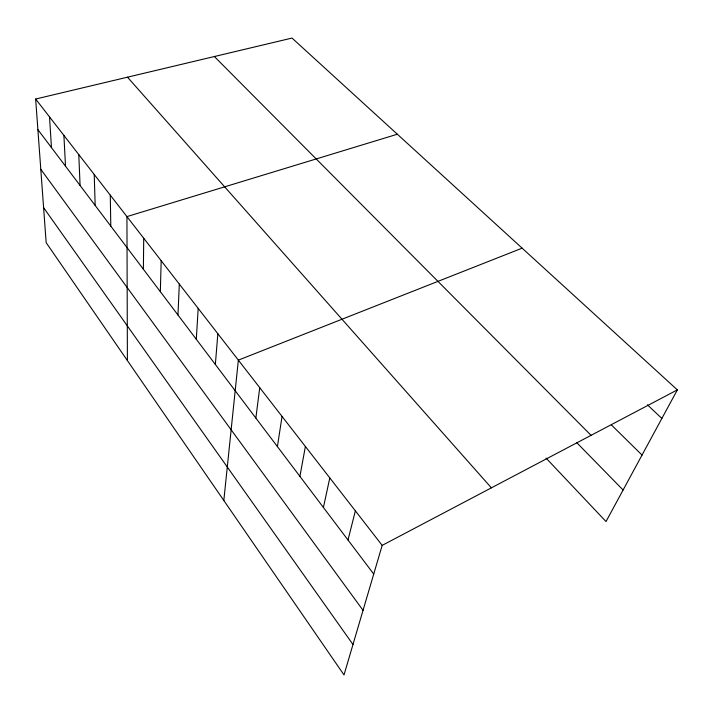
<?xml version="1.0" encoding="UTF-8"?>
<svg xmlns="http://www.w3.org/2000/svg" width="713" height="713" viewBox="0 0 713 713"><rect width="100%" height="100%" fill="white"/><g stroke="black" fill="none" stroke-linecap="round" stroke-linejoin="round"><path stroke-width="1.07" d="M143.375 269.238L143.723 238.24M160.345 291.697L161.174 260.717M177.965 315.012L179.311 284.086M196.289 339.254L198.196 308.399M215.344 364.468L217.857 333.729M223.82 500.499L238.356 360.127L522.13 248.16M255.851 418.076L259.728 387.667M277.41 446.596L282.054 416.428M299.906 476.373L305.387 446.481M323.417 507.478L329.798 477.924M347.997 540.008L355.368 510.856M677.35 389.877L382.177 545.383L344.014 674.935L46.167 242.678L35.65 99.027L292.018 38.065L677.35 389.877L606.014 521.551L546.051 458.103M397.346 134.231L126.932 216.6L127.404 360.564M647.386 404.797L661.869 418.451M611.362 424.903L642.039 455.054M214.363 56.532L591.068 435.331M576.879 442.782L623.1 490.009M127.502 77.191L491.391 487.844M35.65 99.027L382.177 545.383M37.896 129.659L373.728 574.054M40.801 169.32L363.042 610.319M43.609 207.67L352.98 644.49M49.518 116.896L51.47 147.627M63.894 135.408L65.525 166.218M78.787 154.596L80.079 185.478M94.232 174.498L95.159 205.433M110.274 195.148L110.8 226.137"/></g></svg>
